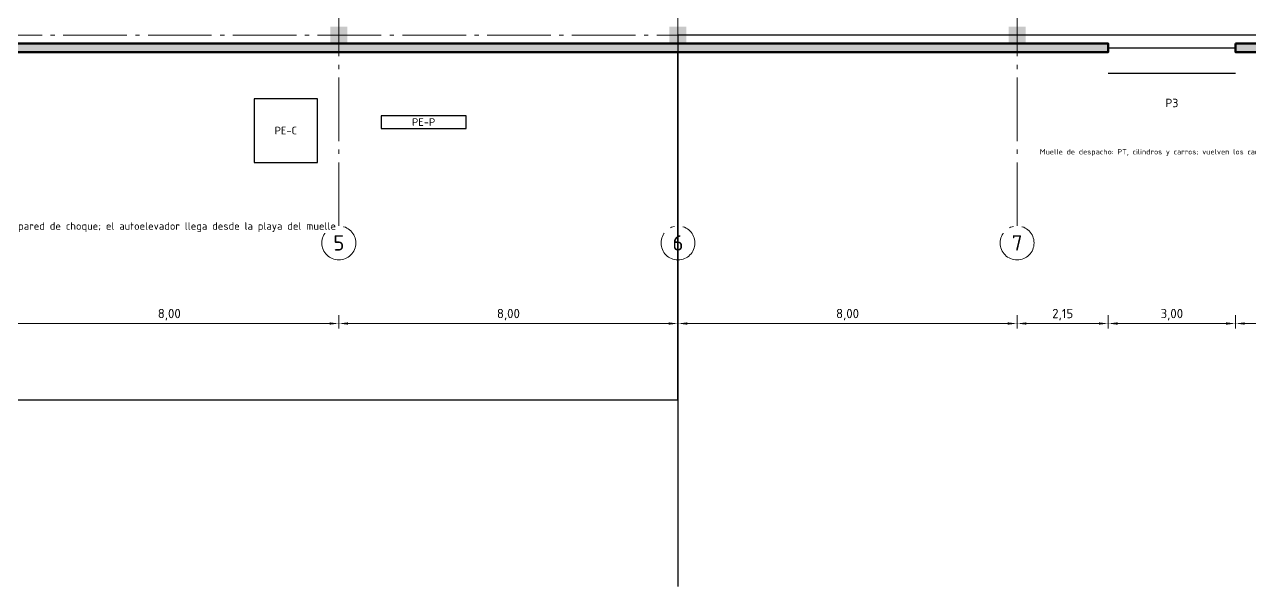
# Model space of a CAD drawing. Header units: millimetres. Extents: x 0 to 1682, y 0 to 1189.
# Drawn here: x 584.8 to 873.8, y 445 to 577.5 of the extents above; entities that cross this region are included whole.
import ezdxf
from ezdxf.enums import TextEntityAlignment as Align

# ---------------------------------------------------------------- set-up
doc = ezdxf.new("R2010")
doc.units = ezdxf.units.MM
doc.linetypes.add('IRAM-F-TRAZO-PUNTO', pattern=[20, 15, -2, 1, -2])
for name, color, linetype, lineweight in [('A-ABERTURA', 7, 'CONTINUOUS', 25), ('A-COLUMNA', 7, 'CONTINUOUS', 50), ('A-COTA', 7, 'CONTINUOUS', 18), ('A-EJE', 1, 'IRAM-F-TRAZO-PUNTO', 18), ('A-EXTERIOR', 8, 'CONTINUOUS', 25), ('A-MURO', 7, 'CONTINUOUS', 50), ('A-TEXTO', 7, 'CONTINUOUS', 18)]:
    doc.layers.add(name, color=color, linetype=linetype, lineweight=lineweight)
doc.styles.add('ISO3098', font='isocpeur.ttf')
doc.dimstyles.new('FLAMA-IRAM', dxfattribs={"dimtxt": 3.5, "dimasz": 3.5, "dimexe": 2, "dimexo": 1.5, "dimgap": 1, "dimtad": 1, "dimdec": 1, "dimtxsty": 'ISO3098', "dimblk": 'IRAM_FLECHA', "dimblk1": 'IRAM_FLECHA', "dimblk2": 'IRAM_FLECHA', "dimcen": 2.5, "dimclrd": 3, "dimclre": 3, "dimclrt": 3, "dimazin": 3, "dimtfac": 1, "dimtmove": 0, "dimatfit": 3, "dimlwd": 18, "dimlwe": 18})

# ---------------------------------------------------------------- blocks, each defined once
blk = doc.blocks.new('IRAM_FLECHA')
blk.add_solid([(0, 0), (-1, 0.125), (-1, -0.125)])

msp = doc.modelspace()

# ---------------------------------------------------------------- hatches: boundary and pattern name
at = {"layer": 'A-COLUMNA', "true_color": 0x000000}
h = msp.add_hatch(color=7, dxfattribs=at)
h.dxf.hatch_style = 1
h.paths.add_polyline_path([(657, 573), (661, 573), (661, 577), (657, 577)])
h = msp.add_hatch(color=7, dxfattribs=at)
h.dxf.hatch_style = 1
h.paths.add_polyline_path([(737, 573), (741, 573), (741, 577), (737, 577)])
h = msp.add_hatch(color=7, dxfattribs=at)
h.dxf.hatch_style = 1
h.paths.add_polyline_path([(817, 573), (821, 573), (821, 577), (817, 577)])
at = {"layer": 'A-MURO', "true_color": 0x464646}
h = msp.add_hatch(color=7, dxfattribs=at)
h.dxf.hatch_style = 1
h.paths.add_polyline_path([(495, 573), (840.5, 573), (840.5, 571), (495, 571)])
h = msp.add_hatch(color=7, dxfattribs=at)
h.dxf.hatch_style = 1
h.paths.add_polyline_path([(870.5, 573), (1045, 573), (1045, 571), (870.5, 571)])

# ---------------------------------------------------------------- linework, layer by layer
at = {"layer": 'A-ABERTURA'}
for p, q in [((840.5, 572), (870.5, 572)), ((840.5, 566), (870.5, 566))]:
    msp.add_line(p, q, dxfattribs=at)
at = {"layer": 'A-EJE'}
for p, q in [((659, 530), (659, 1060)), ((739, 530), (739, 1060)), ((819, 530), (819, 1060)), ((294, 575), (1264, 575))]:
    msp.add_line(p, q, dxfattribs=at)
for centre in [(659, 526), (739, 526), (819, 526)]:
    msp.add_circle(centre, 4, dxfattribs=at)
at = {"layer": 'A-EXTERIOR'}
msp.add_lwpolyline([(959, 445), (959, 575), (739, 575), (739, 445)], dxfattribs=at)
for points in [[(379, 489), (739, 489), (739, 571), (379, 571)], [(639, 545), (654, 545), (654, 560), (639, 560)], [(669, 553), (689, 553), (689, 556), (669, 556)]]:
    msp.add_lwpolyline(points, close=True, dxfattribs=at)
at = {"layer": 'A-MURO'}
for points in [[(495, 573), (840.5, 573), (840.5, 571), (495, 571)], [(870.5, 573), (1045, 573), (1045, 571), (870.5, 571)]]:
    msp.add_lwpolyline(points, close=True, dxfattribs=at)

# ---------------------------------------------------------------- texts
at = {"layer": 'A-TEXTO', "style": 'ISO3098'}
for s, height, p in [('P3', 2, (855.5, 559)), ('PE-P', 1.8, (679, 554.5)), ('PE-C', 1.8, (646.5, 552.5)), ('Muelle de despacho: PT, cilindros y carros; vuelven los carros pintados', 1.24, (855.5, 547.5)), ('PE Patio de ensayos de carros (W-CAR 17): circuito de remolque de 1 km en vueltas, plataforma de caída y pared de choque; el autoelevador llega desde la playa del muelle', 1.8, (559, 530)), ('5', 3.6, (659, 526)), ('6', 3.6, (739, 526)), ('7', 3.6, (819, 526))]:
    msp.add_text(s, height=height, dxfattribs=at).set_placement(p, align=Align.MIDDLE_CENTER)

# ---------------------------------------------------------------- dimensions: what is measured, and where the dimension line sits
at = {"layer": 'A-COTA'}
for base, p1, p2 in [((579, 507), (579, 510), (659, 510)), ((659, 507), (659, 510), (739, 510)), ((739, 507), (739, 510), (819, 510)), ((819, 507), (819, 510), (840.5, 510)), ((840.5, 507), (840.5, 510), (870.5, 510)), ((870.5, 507), (870.5, 510), (899, 510))]:
    msp.add_linear_dim(base=base, p1=p1, p2=p2, dimstyle='FLAMA-IRAM', override={"dimtxt": 2.2, "dimasz": 2.2, "dimexe": 1.2, "dimexo": 1, "dimdec": 2, "dimlfac": 0.1, "dimzin": 0}, dxfattribs=at).render()

doc.saveas('drawing.dxf')
